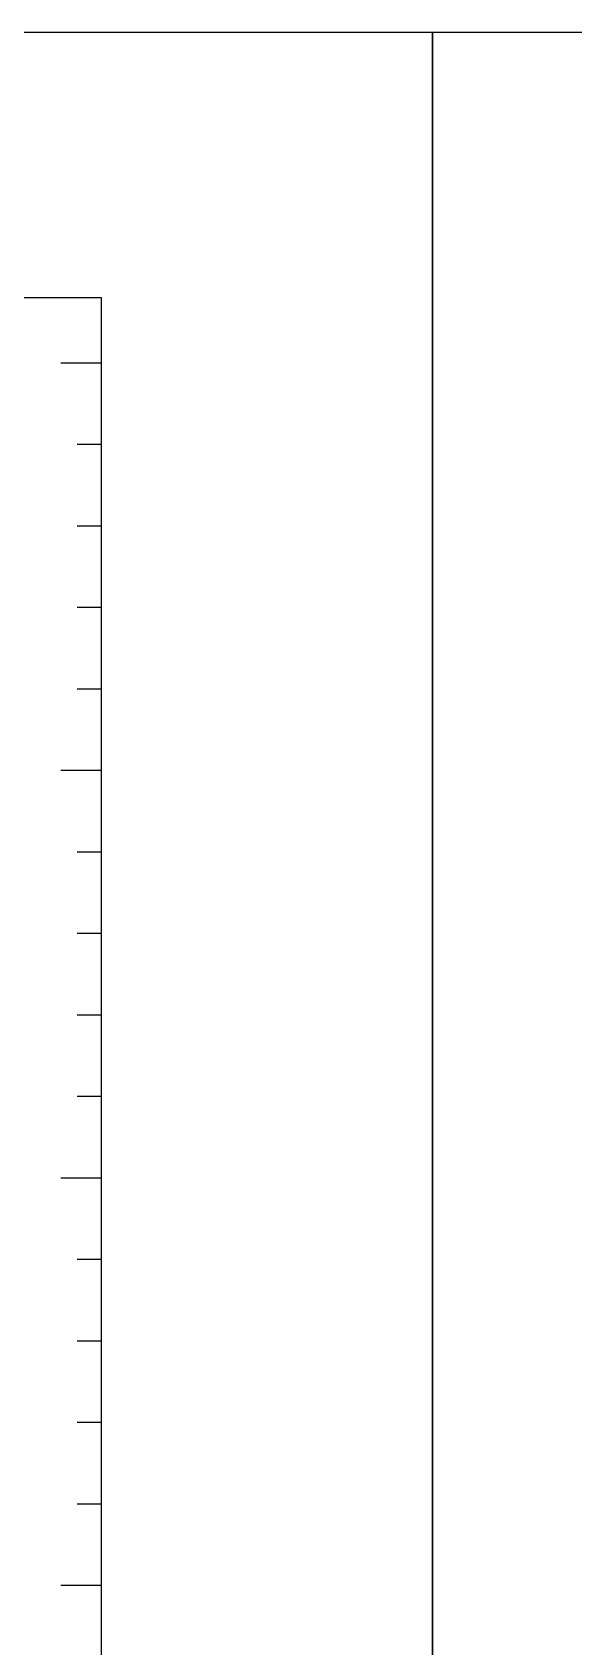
# Model space of a CAD drawing. Header units: millimetres. Extents: x 43843 to 1069877, y 60576 to 148433.
# Drawn here: x 396960 to 406268, y 119161 to 146933 of the extents above; entities that cross this region are included whole.
import ezdxf

# ---------------------------------------------------------------- set-up
doc = ezdxf.new("R2010")
doc.units = ezdxf.units.MM

# ---------------------------------------------------------------- blocks, each defined once
blk = doc.blocks.new('zw$9A02')
at = {"color": 7}
for p, q in [((85731, -4267), (85205, -4267)), ((85731, -5318), (85415, -5318)), ((85731, -6370), (85415, -6370)), ((85731, -7421), (85415, -7421)), ((85731, -8473), (85415, -8473)), ((85731, -9525), (85205, -9525)), ((85731, -10576), (85415, -10576)), ((85731, -11628), (85415, -11628)), ((85731, -12679), (85415, -12679)), ((85731, -13731), (85415, -13731)), ((85731, -14783), (85205, -14783)), ((85731, -15834), (85415, -15834)), ((85731, -16886), (85415, -16886)), ((85731, -17938), (85415, -17938)), ((85731, -18989), (85415, -18989)), ((85731, -20041), (85205, -20041))]:
    blk.add_line(p, q, dxfattribs=at)
blk.add_line((85722, -15259), (85723, -15259))
blk.add_lwpolyline([(0, -63643), (0, 0), (90000, 0), (90000, -63643)], close=True)
at = {"color": 4}
blk.add_lwpolyline([(3810, -61579), (85731, -61579), (85731, -3425), (3810, -3425)], close=True, dxfattribs=at)

msp = doc.modelspace()

# ---------------------------------------------------------------- block references
at = {"xscale": 1.333333333333333, "yscale": 1.333333333333333, "zscale": 1.333333333333333}
for p in [(283842.813, 146933.143), (403842.813, 146933.143)]:
    msp.add_blockref('zw$9A02', p, dxfattribs=at)

doc.saveas('drawing.dxf')
